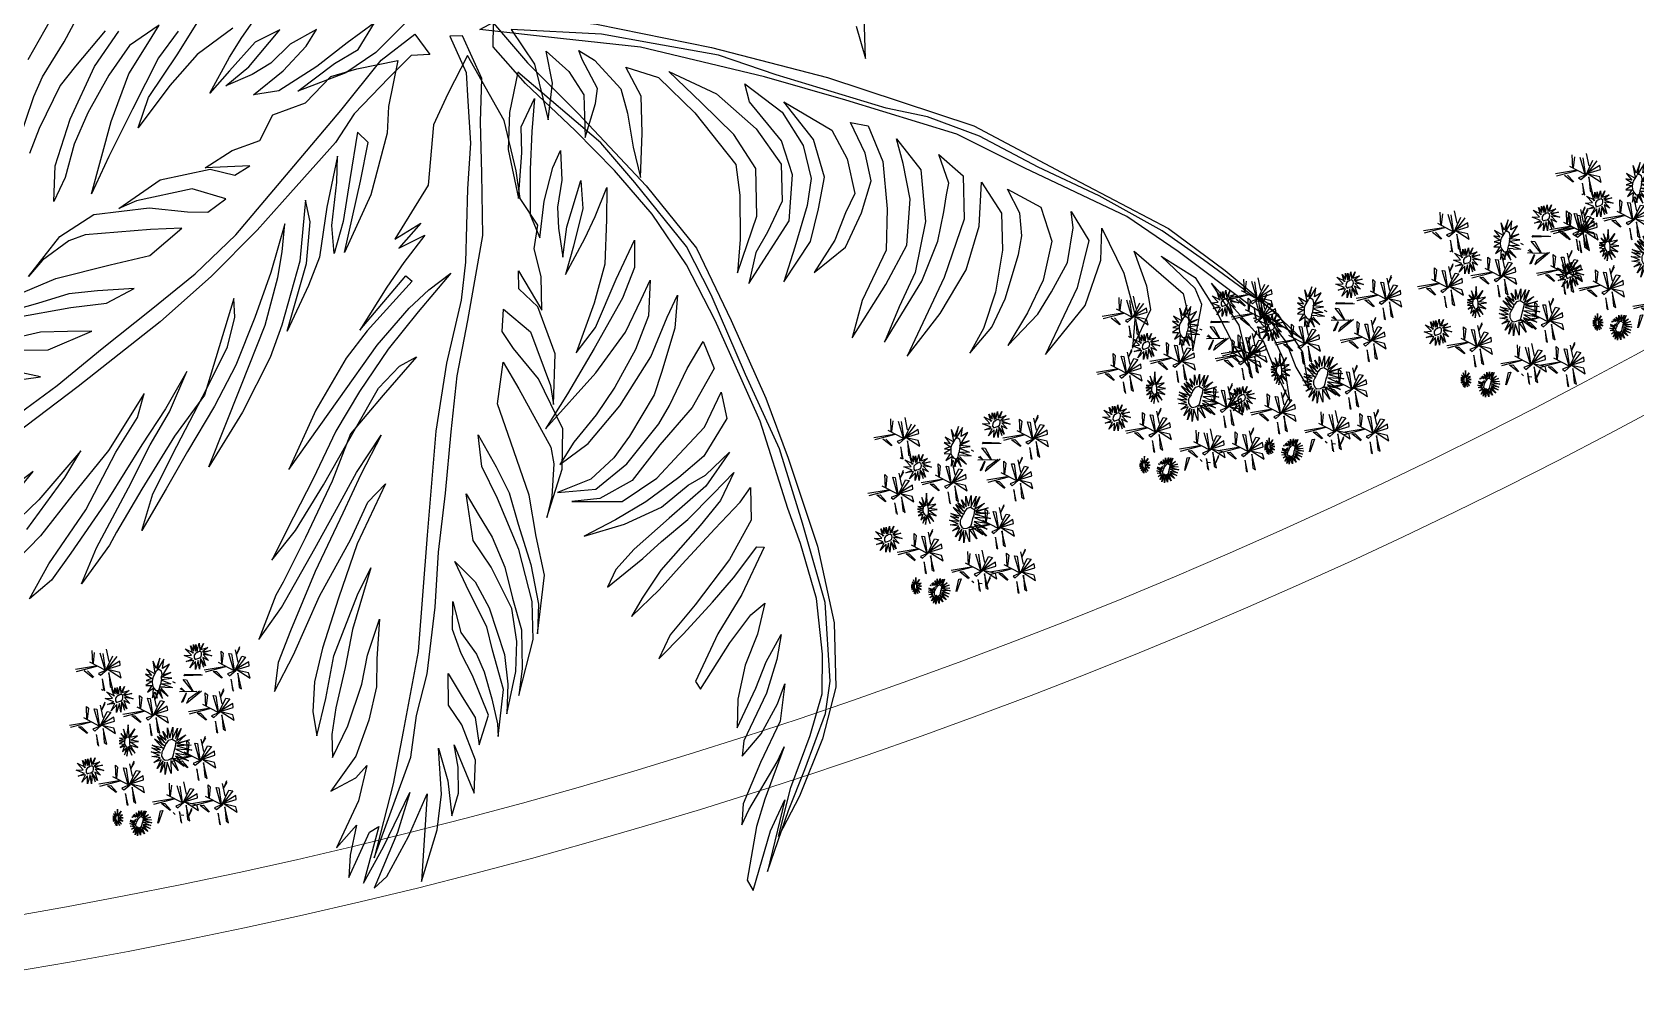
# Model space of a CAD drawing. Header units: millimetres. Extents: x 2508 to 2607, y 837 to 997.
# Drawn here: x 2538.617 to 2541.896, y 839.669 to 841.646 of the extents above; entities that cross this region are included whole.
import ezdxf

# ---------------------------------------------------------------- set-up
doc = ezdxf.new("R2010")
doc.units = ezdxf.units.MM
doc.layers.add('pergolas', color=24, linetype='Continuous')
doc.layers.add('PISO EST', color=250, linetype='Continuous', lineweight=0)

# ---------------------------------------------------------------- blocks, each defined once
blk = doc.blocks.new('A-19')
at = {"color": 8}
for points in [[(-0.3931, -0.0249), (-0.4025, -0.0573), (-0.4011, -0.0147)], [(0.0571, -0.0214), (0.0868, -0.051), (0.1166, -0.0715), (0.1645, -0.0899), (0.128, -0.0622), (0.1044, -0.0481), (0.0881, -0.0216), (0.1152, -0.0415), (0.1457, -0.065), (0.1837, -0.0895), (0.2089, -0.0934), (0.1793, -0.0694), (0.1561, -0.0448), (0.1459, -0.0283), (0.1721, -0.0429), (0.1917, -0.0617), (0.2102, -0.0732), (0.2365, -0.0843), (0.2134, -0.0655), (0.1826, -0.0285), (0.2073, -0.0407), (0.233, -0.0694), (0.2524, -0.0917), (0.2327, -0.0559), (0.2204, -0.036), (0.2024, -0.0105)], [(0.2296, -0.0269), (0.2651, -0.053), (0.2924, -0.0842), (0.3241, -0.1263), (0.3136, -0.0962), (0.2843, -0.0526), (0.2618, -0.0161)], [(0.284, -0.0299), (0.3039, -0.0565), (0.3299, -0.1079), (0.3533, -0.1551), (0.3706, -0.1924), (0.3511, -0.12), (0.3333, -0.0726), (0.3144, -0.042), (0.3031, -0.0238), (0.3329, -0.0443), (0.3535, -0.0739), (0.3743, -0.1113), (0.388, -0.1428), (0.3971, -0.1761), (0.4084, -0.2), (0.407, -0.1643), (0.3919, -0.1176), (0.3676, -0.0652), (0.3434, -0.0298)], [(0.3569, -0.0295), (0.3867, -0.0648), (0.402, -0.084), (0.4229, -0.1271), (0.4325, -0.152)], [(0.4449, -0.1443), (0.4283, -0.0951), (0.4196, -0.0754), (0.3981, -0.0406), (0.3834, -0.0131), (0.4118, -0.0184), (0.4342, -0.0584)], [(-0.0485, -0.028), (-0.072, -0.0627), (-0.0854, -0.1185), (-0.0898, -0.0819), (-0.0834, -0.0499), (-0.1061, -0.0702), (-0.121, -0.0934), (-0.1224, -0.136), (-0.1329, -0.1022), (-0.1347, -0.087), (-0.1193, -0.0582), (-0.116, -0.0491), (-0.1319, -0.0587), (-0.1582, -0.0873), (-0.1649, -0.1119), (-0.1705, -0.1457), (-0.1777, -0.176), (-0.1793, -0.1316), (-0.1784, -0.0947), (-0.163, -0.0659), (-0.1958, -0.076), (-0.2319, -0.1113), (-0.2731, -0.163), (-0.2768, -0.1938), (-0.2774, -0.2381), (-0.2747, -0.2713), (-0.2939, -0.2147), (-0.2928, -0.1669), (-0.2711, -0.133), (-0.2386, -0.1015), (-0.2061, -0.0701), (-0.2536, -0.0925), (-0.2932, -0.1273), (-0.3183, -0.1628), (-0.3192, -0.1998), (-0.3047, -0.2306), (-0.2929, -0.2508), (-0.2858, -0.2819), (-0.3262, -0.2192), (-0.3295, -0.1734), (-0.3187, -0.1393), (-0.2865, -0.1005), (-0.2821, -0.0823), (-0.3193, -0.1106), (-0.3401, -0.144), (-0.3482, -0.1769), (-0.3441, -0.204), (-0.332, -0.2456), (-0.321, -0.2802), (-0.3475, -0.24), (-0.3555, -0.2072), (-0.3617, -0.1757), (-0.3504, -0.1381), (-0.3208, -0.1005), (-0.3689, -0.1286), (-0.3843, -0.1574), (-0.3917, -0.192), (-0.3825, -0.2114), (-0.3719, -0.2386), (-0.3513, -0.2708), (-0.3825, -0.2457), (-0.3986, -0.2114), (-0.4083, -0.1795), (-0.4021, -0.1517), (-0.3874, -0.1212), (-0.4053, -0.1243), (-0.4197, -0.16), (-0.4242, -0.2074), (-0.423, -0.2487), (-0.3993, -0.2989), (-0.3893, -0.3361), (-0.4229, -0.2831), (-0.4438, -0.2435), (-0.4471, -0.1977), (-0.4401, -0.1622), (-0.4335, -0.1375), (-0.4577, -0.1683), (-0.4624, -0.22), (-0.4522, -0.2711), (-0.436, -0.3054), (-0.4216, -0.3406), (-0.4589, -0.2797), (-0.4746, -0.2397), (-0.4808, -0.2104), (-0.4835, -0.1934), (-0.4858, -0.1816), (-0.4756, -0.1531), (-0.5, -0.1743), (-0.501, -0.2178), (-0.481, -0.2761), (-0.4545, -0.3324), (-0.4441, -0.3544), (-0.4771, -0.3119), (-0.5031, -0.2682), (-0.516, -0.2248), (-0.5185, -0.1808), (-0.5383, -0.2117), (-0.5392, -0.2487), (-0.5323, -0.2906), (-0.5205, -0.327), (-0.5067, -0.3517), (-0.5287, -0.3255), (-0.542, -0.2973), (-0.5554, -0.2531), (-0.5588, -0.2343), (-0.5566, -0.2117), (-0.5443, -0.1876), (-0.5778, -0.2056), (-0.5886, -0.2397), (-0.5799, -0.2786), (-0.5645, -0.3112), (-0.5448, -0.3438), (-0.5746, -0.3127), (-0.5884, -0.2902), (-0.6043, -0.2611), (-0.61, -0.2262), (-0.6079, -0.2101), (-0.6255, -0.2389), (-0.614, -0.2861), (-0.6007, -0.3143), (-0.5824, -0.353), (-0.6218, -0.3038), (-0.6377, -0.2586), (-0.6387, -0.2268), (-0.6606, -0.2716), (-0.672, -0.3135), (-0.6693, -0.3466), (-0.6876, -0.3079), (-0.6836, -0.2845), (-0.671, -0.2496), (-0.7198, -0.292), (-0.7266, -0.3209), (-0.7294, -0.3492), (-0.7384, -0.3028), (-0.7319, -0.2869), (-0.6977, -0.2546), (-0.7317, -0.276), (-0.7533, -0.3099), (-0.7711, -0.3452), (-0.7864, -0.3674), (-0.7758, -0.3237), (-0.7483, -0.2817), (-0.7997, -0.3393), (-0.8131, -0.3725), (-0.8267, -0.4004), (-0.8201, -0.3575), (-0.8073, -0.33), (-0.7968, -0.3067), (-0.8228, -0.3405), (-0.8325, -0.3655), (-0.8456, -0.3878), (-0.8395, -0.3506), (-0.8152, -0.3133), (-0.74, -0.2584), (-0.6988, -0.2293), (-0.6358, -0.1942), (-0.5751, -0.1656), (-0.5165, -0.1348), (-0.4643, -0.1155), (-0.4232, -0.1069), (-0.3132, -0.0733), (-0.2558, -0.0537), (-0.1903, -0.0422), (-0.1387, -0.0329), (-0.0485, -0.028)], [(-0.005, -0.0541), (0.0149, -0.0923), (0.0289, -0.1233), (0.0344, -0.1838), (0.0676, -0.2377), (0.0416, -0.2216), (0.0637, -0.2465), (0.0378, -0.2335), (0.0588, -0.2609), (0.0756, -0.2857), (0.1025, -0.3285), (0.0566, -0.2742), (0.0504, -0.2797), (0.0954, -0.3291), (0.1163, -0.3565), (0.1467, -0.4084), (0.1737, -0.4678), (0.1237, -0.3974), (0.0853, -0.3434), (0.0534, -0.3067), (0.0338, -0.2881), (0.0118, -0.2716), (0.0444, -0.3102), (0.0744, -0.3476), (0.103, -0.3897), (0.1267, -0.4296), (0.1492, -0.4772), (0.169, -0.5154), (0.1907, -0.5582), (0.1669, -0.5288), (0.139, -0.4832), (0.1069, -0.4268), (0.0841, -0.3866), (0.0631, -0.3644), (0.0461, -0.3553), (0.0795, -0.3935), (0.112, -0.4321), (0.1302, -0.4793), (0.157, -0.5357), (0.1793, -0.5803), (0.1864, -0.5932), (0.2035, -0.6377), (0.1808, -0.6057), (0.1477, -0.5466), (0.1242, -0.5045), (0.1061, -0.4709), (0.0813, -0.4335), (0.1015, -0.4726), (0.1196, -0.5115), (0.1472, -0.5697), (0.172, -0.6289), (0.1842, -0.6607), (0.1879, -0.6895), (0.1688, -0.6531), (0.143, -0.5942), (0.1118, -0.5374), (0.0945, -0.5003), (0.077, -0.482), (0.1053, -0.542), (0.124, -0.5963), (0.1401, -0.6464), (0.1478, -0.6799), (0.1497, -0.7094), (0.1456, -0.7339), (0.1365, -0.6967), (0.1285, -0.654), (0.1051, -0.5931), (0.0916, -0.566), (0.11, -0.6277), (0.1173, -0.6656), (0.1265, -0.7058), (0.1305, -0.7324), (0.13, -0.7555), (0.1147, -0.7239), (0.1008, -0.6823), (0.0949, -0.6533), (0.0831, -0.6172), (0.0858, -0.6568), (0.0861, -0.6848), (0.0938, -0.7183), (0.1065, -0.7541), (0.1315, -0.7893), (0.1065, -0.7759), (0.0955, -0.7635), (0.1039, -0.7989), (0.126, -0.8456), (0.1059, -0.8231), (0.1122, -0.853), (0.1135, -0.8754), (0.093, -0.8301), (0.0835, -0.8244), (0.0989, -0.881), (0.0789, -0.8449), (0.0527, -0.7904), (0.065, -0.8305), (0.0884, -0.8861), (0.0756, -0.8743), (0.0541, -0.8346), (0.0355, -0.7918), (0.041, -0.8793), (0.0254, -0.8279), (0.0211, -0.7921), (0.0242, -0.7461), (0.0149, -0.7788), (0.0107, -0.8138), (0.0041, -0.7913), (0.0045, -0.7651), (0.0084, -0.7428), (-0.0116, -0.7911), (-0.0128, -0.7582), (0.0007, -0.7228), (0.014, -0.7031), (0.0144, -0.6717), (0.0004, -0.6948), (-0.0126, -0.7154), (-0.0165, -0.743), (-0.0259, -0.7132), (-0.0098, -0.6737), (0.0015, -0.6517), (0.01, -0.6276), (0.0096, -0.5996), (0.0018, -0.6307), (-0.0138, -0.6524), (-0.0217, -0.6699), (-0.0291, -0.6968), (-0.035, -0.722), (-0.0354, -0.7346), (-0.0409, -0.6877), (-0.03, -0.6482), (-0.0243, -0.6251), (-0.0065, -0.5901), (0.0079, -0.5596), (-0.0125, -0.5799), (-0.0264, -0.6061), (-0.0418, -0.6527), (-0.0451, -0.6821), (-0.0441, -0.7119), (-0.0531, -0.6695), (-0.0541, -0.6397), (-0.0492, -0.6065), (-0.0285, -0.5653), (-0.0106, -0.5386), (-0.0035, -0.4921), (-0.0155, -0.5123), (-0.0296, -0.5355), (-0.0421, -0.5653), (-0.0499, -0.5964), (-0.0587, -0.6279), (-0.0594, -0.6667), (-0.0563, -0.6937), (-0.0705, -0.6377), (-0.0695, -0.5997), (-0.0561, -0.5477), (-0.035, -0.4969), (-0.0192, -0.4648), (-0.0157, -0.4332), (-0.0336, -0.4651), (-0.0467, -0.491), (-0.0554, -0.5225), (-0.0681, -0.5627), (-0.0758, -0.6022), (-0.0748, -0.632), (-0.0817, -0.5732), (-0.0736, -0.5347), (-0.0666, -0.4934), (-0.0483, -0.4405), (-0.0349, -0.4021), (-0.0405, -0.3605), (-0.0562, -0.3873), (-0.0881, -0.4454), (-0.091, -0.4622), (-0.089, -0.4947), (-0.084, -0.5157), (-0.0994, -0.4675), (-0.1003, -0.4272), (-0.0758, -0.3771), (-0.051, -0.3468), (-0.0397, -0.3299), (-0.041, -0.3075), (-0.0677, -0.3303), (-0.0878, -0.3838), (-0.0909, -0.4027), (-0.0926, -0.3523), (-0.0753, -0.3051), (-0.0561, -0.2873), (-0.0557, -0.2694), (-0.0792, -0.3086), (-0.0785, -0.275), (-0.0715, -0.2473), (-0.0753, -0.2238), (-0.0574, -0.1971), (-0.0534, -0.1695), (-0.0415, -0.1191), (-0.005, -0.0541), (-0.005, -0.0541)], [(0.0646, -0.059), (0.0741, -0.105), (0.0755, -0.1317), (0.0916, -0.1934), (0.118, -0.2511), (0.1021, -0.1797), (0.0942, -0.1409), (0.1049, -0.1307), (0.1128, -0.1779), (0.1194, -0.22), (0.1283, -0.252), (0.1306, -0.2239), (0.1256, -0.1806), (0.1248, -0.1547), (0.1356, -0.2058), (0.1431, -0.2557), (0.154, -0.2839), (0.1753, -0.3297), (0.156, -0.2619), (0.1521, -0.2203), (0.1569, -0.1987), (0.1627, -0.2595), (0.1805, -0.3236), (0.1921, -0.356), (0.2197, -0.4105), (0.2536, -0.4652), (0.2216, -0.385), (0.1972, -0.3234), (0.1844, -0.2761), (0.1801, -0.2504), (0.1776, -0.2222), (0.1915, -0.271), (0.2074, -0.316), (0.2264, -0.3635), (0.2478, -0.4044), (0.2749, -0.4497), (0.2961, -0.4872), (0.3203, -0.5286), (0.3093, -0.492), (0.2854, -0.4444), (0.2555, -0.3868), (0.2348, -0.3453), (0.2276, -0.3156), (0.2285, -0.297), (0.2432, -0.3452), (0.2579, -0.3935), (0.2877, -0.4343), (0.3204, -0.4875), (0.3457, -0.5305), (0.3528, -0.5434), (0.3808, -0.5819), (0.3656, -0.5461), (0.3339, -0.4861), (0.3121, -0.443), (0.2929, -0.4101), (0.2755, -0.3698), (0.2968, -0.4072), (0.3205, -0.443), (0.3544, -0.4977), (0.3912, -0.5515), (0.4107, -0.5782), (0.4328, -0.597), (0.4132, -0.5619), (0.3764, -0.5081), (0.3464, -0.4505), (0.3247, -0.4158), (0.3181, -0.3918), (0.3537, -0.4489), (0.3892, -0.4927), (0.4218, -0.534), (0.4457, -0.5587)], [(0.4353, -0.5278), (0.3974, -0.4759), (0.3815, -0.449), (0.4232, -0.4981), (0.4511, -0.5247)], [(0.4535, -0.5), (0.429, -0.4697), (0.4614, -0.4943)], [(0.455, -0.3798), (0.4216, -0.3753), (0.4497, -0.3692)], [(0.4466, -0.3486), (0.414, -0.3483), (0.3703, -0.3296), (0.3946, -0.33), (0.4216, -0.3307), (0.4532, -0.3378)], [(0.4469, -0.3159), (0.3914, -0.3058), (0.3558, -0.3016), (0.3282, -0.2869), (0.3648, -0.2891), (0.3935, -0.2922), (0.4247, -0.302), (0.4654, -0.3132)], [(0.4449, -0.2933), (0.4064, -0.2768), (0.3521, -0.2634), (0.3125, -0.2538), (0.2806, -0.2265), (0.3117, -0.2279), (0.377, -0.2332), (0.3935, -0.2393), (0.4197, -0.2587), (0.4338, -0.2749), (0.4025, -0.2351), (0.3683, -0.2131), (0.313, -0.2065), (0.2748, -0.2103), (0.2546, -0.2106), (0.2365, -0.1973), (0.27, -0.1872), (0.3259, -0.1995), (0.3435, -0.2071), (0.3021, -0.1783), (0.2522, -0.1677), (0.2276, -0.1736), (0.2124, -0.1643), (0.2573, -0.1664), (0.2301, -0.149), (0.2024, -0.139), (0.1897, -0.1134), (0.1568, -0.1013), (0.1317, -0.0751), (0.1057, -0.0675), (0.0646, -0.059), (0.0646, -0.059)], [(-0.0552, -0.0709), (-0.047, -0.1112), (-0.0456, -0.1482), (-0.0559, -0.1971), (-0.0592, -0.1513), (-0.0586, -0.1253), (-0.0719, -0.0971), (-0.0692, -0.1302), (-0.0674, -0.1681), (-0.0676, -0.2134), (-0.0772, -0.2362), (-0.0816, -0.1996), (-0.09, -0.1659), (-0.0979, -0.1492), (-0.099, -0.1787), (-0.0948, -0.2058), (-0.0957, -0.2266), (-0.1003, -0.2557), (-0.104, -0.2252), (-0.1181, -0.1791), (-0.1201, -0.2069), (-0.1109, -0.2446), (-0.1029, -0.273), (-0.1221, -0.2369), (-0.1325, -0.2149), (-0.144, -0.1859), (-0.1438, -0.2181), (-0.1422, -0.2626), (-0.1314, -0.3015), (-0.1134, -0.3511), (-0.1328, -0.3259), (-0.1535, -0.2775), (-0.1717, -0.2388), (-0.1719, -0.2658), (-0.1596, -0.2965), (-0.1316, -0.3468), (-0.1048, -0.3922), (-0.0829, -0.4271), (-0.133, -0.3711), (-0.1629, -0.3304), (-0.1783, -0.2978), (-0.1874, -0.2785), (-0.1856, -0.3142), (-0.1729, -0.348), (-0.152, -0.3855), (-0.1335, -0.4133), (-0.1111, -0.4404), (-0.0972, -0.4629), (-0.1255, -0.4418), (-0.1572, -0.4041), (-0.1879, -0.3551), (-0.2044, -0.3155), (-0.2147, -0.2935), (-0.212, -0.3267), (-0.1987, -0.3709), (-0.1914, -0.3933), (-0.1666, -0.4343), (-0.151, -0.456), (-0.128, -0.4774), (-0.0948, -0.4908), (-0.133, -0.4873), (-0.1642, -0.4622), (-0.1959, -0.4223), (-0.2068, -0.4038), (-0.2243, -0.3668), (-0.2402, -0.3399), (-0.2512, -0.3667), (-0.2295, -0.4059), (-0.1969, -0.4432), (-0.1694, -0.4786), (-0.1372, -0.4968), (-0.109, -0.4996), (-0.1594, -0.4997), (-0.1941, -0.4763), (-0.2162, -0.4523), (-0.2417, -0.4256), (-0.2583, -0.3904), (-0.2641, -0.4168), (-0.2411, -0.4543), (-0.2159, -0.4758), (-0.1829, -0.5001), (-0.1529, -0.5181), (-0.1215, -0.5345), (-0.1617, -0.5223), (-0.1987, -0.5053), (-0.2252, -0.4834), (-0.2428, -0.4734), (-0.2666, -0.4503), (-0.243, -0.4843), (-0.2064, -0.5165), (-0.1714, -0.5473), (-0.1532, -0.5677), (-0.1449, -0.5853), (-0.1799, -0.5567), (-0.1986, -0.5397), (-0.2251, -0.5178), (-0.2502, -0.492), (-0.271, -0.4706), (-0.2577, -0.4988), (-0.2374, -0.5236), (-0.198, -0.5685), (-0.1795, -0.5963), (-0.1686, -0.6148), (-0.1963, -0.5881), (-0.2192, -0.5623), (-0.2519, -0.5272), (-0.2774, -0.5005), (-0.2875, -0.4859), (-0.2882, -0.5185), (-0.2665, -0.5577), (-0.2323, -0.6029), (-0.2073, -0.6331), (-0.1961, -0.6568), (-0.2208, -0.6319), (-0.2496, -0.6003), (-0.2708, -0.5759), (-0.294, -0.5449), (-0.3014, -0.5452), (-0.279, -0.5927), (-0.2551, -0.632), (-0.2327, -0.6795), (-0.2377, -0.6872), (-0.2671, -0.6408), (-0.2878, -0.6129), (-0.3019, -0.6013), (-0.2947, -0.6324), (-0.2824, -0.6631), (-0.2749, -0.6972), (-0.2743, -0.7259), (-0.2929, -0.6864), (-0.3032, -0.66), (-0.3182, -0.6327), (-0.314, -0.6576), (-0.3035, -0.6913), (-0.2811, -0.7388), (-0.2793, -0.7541), (-0.2983, -0.7319), (-0.3146, -0.702), (-0.322, -0.6818), (-0.3172, -0.7193), (-0.2977, -0.7606), (-0.2804, -0.8019), (-0.2791, -0.8229), (-0.2861, -0.8079), (-0.3142, -0.7598), (-0.3212, -0.7449), (-0.302, -0.7971), (-0.2935, -0.8243), (-0.2843, -0.878), (-0.2902, -0.8883), (-0.3075, -0.8287), (-0.322, -0.7979), (-0.3045, -0.8693), (-0.3257, -0.8083), (-0.3418, -0.7675), (-0.3627, -0.7117), (-0.3672, -0.6794), (-0.3623, -0.6008), (-0.3396, -0.5213), (-0.3166, -0.447), (-0.2827, -0.3729), (-0.2482, -0.2932), (-0.2236, -0.245), (-0.1721, -0.181), (-0.1382, -0.1413), (-0.0552, -0.0709), (-0.0552, -0.0709)]]:
    blk.add_lwpolyline(points, dxfattribs=at)
at = {"color": 1}
for points in [[(-0.046, -0.0129), (-0.1337, -0.023), (-0.2487, -0.0461), (-0.3646, -0.076), (-0.5106, -0.1245), (-0.6036, -0.1737), (-0.7053, -0.227), (-0.7619, -0.2688), (-0.7997, -0.3006), (-0.8383, -0.3371), (-0.7871, -0.3043), (-0.715, -0.2499), (-0.6637, -0.2149), (-0.5616, -0.1668), (-0.4939, -0.1327), (-0.383, -0.0987), (-0.3015, -0.0753), (-0.1777, -0.0459), (-0.0979, -0.0373), (-0.0172, -0.0283), (-0.046, -0.0129), (-0.046, -0.0129)], [(-0.0307, -0.0454), (-0.031, -0.0219), (-0.065, -0.0616), (-0.1153, -0.1122), (-0.1835, -0.1842), (-0.2337, -0.2465), (-0.2684, -0.3188), (-0.3028, -0.3964), (-0.3251, -0.4563), (-0.3545, -0.5444), (-0.3711, -0.621), (-0.373, -0.6854), (-0.3594, -0.737), (-0.3367, -0.7941), (-0.3155, -0.8346), (-0.3278, -0.7856), (-0.3471, -0.7334), (-0.3592, -0.6918), (-0.3596, -0.6522), (-0.3535, -0.5966), (-0.3375, -0.5418), (-0.3249, -0.5068), (-0.2973, -0.4196), (-0.278, -0.3761), (-0.2523, -0.3188), (-0.2236, -0.2633), (-0.1894, -0.2128), (-0.1519, -0.1692), (-0.1126, -0.1292), (-0.0628, -0.0821), (-0.0307, -0.0454), (-0.0307, -0.0454)], [(-0.0028, -0.2605), (0.0014, -0.2985), (0.0162, -0.3616), (0.0266, -0.4295), (0.0353, -0.5335), (0.0445, -0.6497), (0.0595, -0.7294), (0.0693, -0.7819), (0.0883, -0.8559), (0.0517, -0.7553), (0.0462, -0.7137), (0.0354, -0.672), (0.0274, -0.6052), (0.0241, -0.5503), (0.0171, -0.4915), (0.0113, -0.4302), (0.0054, -0.3741), (-0.0054, -0.3189), (-0.0203, -0.2339), (-0.0191, -0.172), (-0.018, -0.1205), (-0.0191, -0.0772), (0, -0.0344), (0.0126, -0.0348), (-0.0036, -0.0712), (-0.0051, -0.0999), (-0.0079, -0.1416), (-0.0049, -0.1874), (-0.0028, -0.2605), (-0.0028, -0.2605)], [(0.1719, -0.1914), (0.2051, -0.2286), (0.2508, -0.2747), (0.3021, -0.3203), (0.3839, -0.3847), (0.4779, -0.4558)], [(0.4492, -0.4165), (0.4049, -0.3838), (0.3599, -0.3468), (0.311, -0.3078), (0.2671, -0.2724), (0.2266, -0.2333), (0.1215, -0.109), (0.0813, -0.0588), (0.0478, -0.0327), (0.0328, -0.0533), (0.0514, -0.0541), (0.0737, -0.0764), (0.1084, -0.1125), (0.1269, -0.1411), (0.1719, -0.1914), (0.1719, -0.1914)]]:
    blk.add_lwpolyline(points, dxfattribs=at)
blk = doc.blocks.new('mh')
at = {"color": 86, "linetype": 'Continuous'}
for p, q in [((998.5181, 665.3863), (998.5072, 665.3446)), ((998.5074, 665.3476), (998.5142, 665.3886)), ((998.4038, 665.3744), (998.3929, 665.3326)), ((998.3932, 665.3356), (998.3999, 665.3766)), ((998.4026, 665.3518), (998.416, 665.3392)), ((998.4168, 665.3406), (998.403, 665.3584)), ((998.502, 665.3531), (998.4754, 665.3542)), ((998.4754, 665.3542), (998.4794, 665.3499)), ((998.4794, 665.3499), (998.5017, 665.3524)), ((998.4984, 665.36), (998.5156, 665.3271)), ((998.5172, 665.3704), (998.5169, 665.3638)), ((998.5169, 665.3638), (998.5302, 665.3512)), ((998.531, 665.3526), (998.5172, 665.3704)), ((998.3877, 665.3411), (998.3611, 665.3422)), ((998.3651, 665.3379), (998.3874, 665.3404)), ((998.4008, 665.316), (998.3664, 665.3261)), ((998.367, 665.3207), (998.3997, 665.3159)), ((998.3842, 665.348), (998.4014, 665.3151)), ((998.4001, 665.3105), (998.4079, 665.3292)), ((998.4115, 665.3249), (998.4008, 665.3125)), ((998.4079, 665.3292), (998.4115, 665.3249)), ((998.4429, 665.3166), (998.4188, 665.3214)), ((998.4199, 665.3215), (998.4407, 665.3192)), ((998.4404, 665.3229), (998.4426, 665.3204)), ((998.4407, 665.3192), (998.4429, 665.3166)), ((998.4671, 665.3166), (998.4815, 665.3224)), ((998.4828, 665.3226), (998.4696, 665.3156)), ((998.4727, 665.3256), (998.4979, 665.3202)), ((998.5151, 665.328), (998.4807, 665.3381)), ((998.4807, 665.3381), (998.4813, 665.3327)), ((998.4813, 665.3327), (998.514, 665.3279)), ((998.5158, 665.3261), (998.486, 665.3119)), ((998.4875, 665.3041), (998.5137, 665.324)), ((998.4972, 665.2978), (998.5127, 665.3235)), ((998.5137, 665.324), (998.5054, 665.2969)), ((998.5127, 665.3235), (998.5311, 665.2948)), ((998.5144, 665.3225), (998.5221, 665.3412)), ((998.5202, 665.298), (998.5144, 665.3225)), ((998.5258, 665.3369), (998.5151, 665.3245)), ((998.5205, 665.3201), (998.549, 665.3176)), ((998.5526, 665.3126), (998.5209, 665.3201)), ((998.5221, 665.3412), (998.5258, 665.3369)), ((998.5571, 665.3286), (998.5331, 665.3334)), ((998.5341, 665.3335), (998.5549, 665.3311)), ((998.549, 665.3176), (998.5526, 665.3126)), ((998.6385, 665.3267), (998.6276, 665.285)), ((998.6278, 665.288), (998.6346, 665.3289)), ((998.3584, 665.3136), (998.3836, 665.3082)), ((998.4016, 665.3141), (998.3718, 665.2999)), ((998.3733, 665.2921), (998.3994, 665.312)), ((998.383, 665.2858), (998.3985, 665.3115)), ((998.3912, 665.2849), (998.383, 665.2858)), ((998.3994, 665.312), (998.3912, 665.2849)), ((998.3985, 665.3115), (998.4169, 665.2829)), ((998.4059, 665.286), (998.4001, 665.3105)), ((998.4169, 665.2829), (998.4059, 665.286)), ((998.4062, 665.3081), (998.4347, 665.3056)), ((998.4383, 665.3007), (998.4066, 665.3081)), ((998.4347, 665.3056), (998.4383, 665.3007)), ((998.486, 665.3119), (998.4875, 665.3041)), ((998.5054, 665.2969), (998.4972, 665.2978)), ((998.5311, 665.2948), (998.5202, 665.298)), ((998.6224, 665.2934), (998.5958, 665.2945)), ((998.5958, 665.2945), (998.5998, 665.2903)), ((998.5998, 665.2903), (998.6221, 665.2928)), ((998.6188, 665.3004), (998.636, 665.2674)), ((998.6376, 665.3108), (998.6373, 665.3042)), ((998.6373, 665.3042), (998.6506, 665.2916)), ((998.6514, 665.293), (998.6376, 665.3108)), ((998.4958, 665.2774), (998.4849, 665.2357)), ((998.4851, 665.2386), (998.4919, 665.2796)), ((998.4949, 665.2615), (998.4946, 665.2549)), ((998.4946, 665.2549), (998.5079, 665.2422)), ((998.5087, 665.2437), (998.4949, 665.2615)), ((998.5875, 665.257), (998.6019, 665.2628)), ((998.6032, 665.2629), (998.59, 665.256)), ((998.5931, 665.2659), (998.6183, 665.2605)), ((998.6355, 665.2684), (998.6011, 665.2785)), ((998.6011, 665.2785), (998.6017, 665.273)), ((998.6017, 665.273), (998.6344, 665.2682)), ((998.6363, 665.2665), (998.6064, 665.2523)), ((998.6064, 665.2523), (998.6079, 665.2444)), ((998.6079, 665.2444), (998.6341, 665.2644)), ((998.6176, 665.2381), (998.6331, 665.2639)), ((998.6341, 665.2644), (998.6258, 665.2372)), ((998.6331, 665.2639), (998.6515, 665.2352)), ((998.6348, 665.2629), (998.6425, 665.2815)), ((998.6406, 665.2383), (998.6348, 665.2629)), ((998.6462, 665.2773), (998.6355, 665.2648)), ((998.6409, 665.2604), (998.6694, 665.2579)), ((998.673, 665.253), (998.6413, 665.2605)), ((998.6425, 665.2815), (998.6462, 665.2773)), ((998.6775, 665.269), (998.6535, 665.2738)), ((998.6545, 665.2738), (998.6753, 665.2715)), ((998.6694, 665.2579), (998.673, 665.253)), ((998.6753, 665.2715), (998.6775, 665.269)), ((998.4797, 665.2441), (998.4531, 665.2452)), ((998.4531, 665.2452), (998.4571, 665.241)), ((998.4571, 665.241), (998.4794, 665.2434)), ((998.4928, 665.219), (998.4584, 665.2291)), ((998.4584, 665.2291), (998.459, 665.2237)), ((998.459, 665.2237), (998.4917, 665.2189)), ((998.4761, 665.2511), (998.4933, 665.2181)), ((998.4921, 665.2136), (998.4998, 665.2322)), ((998.5035, 665.2279), (998.4928, 665.2155)), ((998.4998, 665.2322), (998.5035, 665.2279)), ((998.5348, 665.2197), (998.5108, 665.2244)), ((998.5118, 665.2245), (998.5326, 665.2222)), ((998.5326, 665.2222), (998.5348, 665.2197)), ((998.6258, 665.2372), (998.6176, 665.2381)), ((998.6515, 665.2352), (998.6406, 665.2383)), ((998.4448, 665.2077), (998.4592, 665.2134)), ((998.4605, 665.2136), (998.4473, 665.2066)), ((998.4504, 665.2166), (998.4756, 665.2112)), ((998.4936, 665.2171), (998.4637, 665.2029)), ((998.4637, 665.2029), (998.4652, 665.1951)), ((998.4652, 665.1951), (998.4914, 665.2151)), ((998.4749, 665.1888), (998.4904, 665.2145)), ((998.4831, 665.1879), (998.4749, 665.1888)), ((998.4914, 665.2151), (998.4831, 665.1879)), ((998.4904, 665.2145), (998.5088, 665.1859)), ((998.4979, 665.189), (998.4921, 665.2136)), ((998.5088, 665.1859), (998.4979, 665.189)), ((998.4982, 665.2111), (998.5267, 665.2086)), ((998.5303, 665.2037), (998.4986, 665.2112)), ((998.5267, 665.2086), (998.5303, 665.2037)), ((998.6555, 665.1902), (998.6727, 665.1572)), ((998.6751, 665.2165), (998.6642, 665.1748)), ((998.6645, 665.1777), (998.6712, 665.2187)), ((998.6742, 665.2006), (998.6739, 665.194)), ((998.6739, 665.194), (998.6873, 665.1813)), ((998.6881, 665.1828), (998.6742, 665.2006)), ((998.6883, 665.198), (998.7149, 665.2075)), ((998.689, 665.2028), (998.6883, 665.198)), ((998.7145, 665.208), (998.689, 665.2028)), ((998.4127, 665.1544), (998.4093, 665.1525)), ((998.4115, 665.1164), (998.4127, 665.1544)), ((998.4438, 665.1374), (998.4206, 665.1561)), ((998.4206, 665.1561), (998.4212, 665.1492)), ((998.4248, 665.178), (998.4273, 665.1729)), ((998.4373, 665.1601), (998.4442, 665.1535)), ((998.4439, 665.1544), (998.4398, 665.1624)), ((998.445, 665.1537), (998.4443, 665.128)), ((998.4449, 665.1543), (998.4455, 665.1637)), ((998.4477, 665.1501), (998.4671, 665.1594)), ((998.4656, 665.156), (998.4485, 665.1492)), ((998.4671, 665.1594), (998.4656, 665.156)), ((998.5684, 665.1546), (998.5856, 665.1216)), ((998.588, 665.1809), (998.5771, 665.1392)), ((998.5774, 665.1421), (998.5842, 665.1831)), ((998.5872, 665.165), (998.5868, 665.1584)), ((998.5868, 665.1584), (998.6002, 665.1457)), ((998.601, 665.1472), (998.5872, 665.165)), ((998.6297, 665.1557), (998.6549, 665.1503)), ((998.659, 665.1832), (998.6324, 665.1843)), ((998.6364, 665.1801), (998.6587, 665.1825)), ((998.6721, 665.1581), (998.6377, 665.1682)), ((998.6383, 665.1628), (998.671, 665.158)), ((998.6729, 665.1562), (998.643, 665.142)), ((998.6446, 665.1342), (998.6707, 665.1542)), ((998.6543, 665.1279), (998.6697, 665.1536)), ((998.6707, 665.1542), (998.6624, 665.127)), ((998.6697, 665.1536), (998.6881, 665.125)), ((998.6714, 665.1527), (998.6792, 665.1713)), ((998.6828, 665.167), (998.6721, 665.1546)), ((998.6792, 665.1713), (998.6828, 665.167)), ((998.7141, 665.1588), (998.6901, 665.1635)), ((998.6912, 665.1636), (998.712, 665.1613)), ((998.6923, 665.1765), (998.6962, 665.1723)), ((998.6975, 665.1604), (998.6981, 665.155)), ((998.4093, 665.1525), (998.4103, 665.1194)), ((998.4212, 665.1492), (998.4449, 665.1359)), ((998.4686, 665.1491), (998.4434, 665.1186)), ((998.4445, 665.123), (998.4606, 665.1452)), ((998.4606, 665.1452), (998.4686, 665.1491)), ((998.4905, 665.1432), (998.4796, 665.1015)), ((998.4798, 665.1045), (998.4866, 665.1454)), ((998.4896, 665.1273), (998.4893, 665.1207)), ((998.4893, 665.1207), (998.5026, 665.1081)), ((998.5034, 665.1095), (998.4896, 665.1273)), ((998.5719, 665.1476), (998.5454, 665.1487)), ((998.5454, 665.1487), (998.5493, 665.1445)), ((998.5493, 665.1445), (998.5717, 665.1469)), ((998.585, 665.1226), (998.5506, 665.1326)), ((998.5506, 665.1326), (998.5512, 665.1272)), ((998.5512, 665.1272), (998.5839, 665.1224)), ((998.5858, 665.1207), (998.556, 665.1064)), ((998.5843, 665.1171), (998.5921, 665.1357)), ((998.5958, 665.1314), (998.5851, 665.119)), ((998.5921, 665.1357), (998.5958, 665.1314)), ((998.6271, 665.1232), (998.603, 665.128)), ((998.6041, 665.128), (998.6249, 665.1257)), ((998.6249, 665.1257), (998.6271, 665.1232)), ((998.643, 665.142), (998.6446, 665.1342)), ((998.6624, 665.127), (998.6543, 665.1279)), ((998.6786, 665.1373), (998.6677, 665.0956)), ((998.668, 665.0986), (998.6748, 665.1395)), ((998.6772, 665.1281), (998.6714, 665.1527)), ((998.6881, 665.125), (998.6772, 665.1281)), ((998.6778, 665.1214), (998.6774, 665.1148)), ((998.6775, 665.1502), (998.706, 665.1477)), ((998.6916, 665.1036), (998.6778, 665.1214)), ((998.7096, 665.1428), (998.6779, 665.1503)), ((998.684, 665.139), (998.6984, 665.1447)), ((998.6997, 665.1449), (998.6864, 665.1379)), ((998.706, 665.1477), (998.7096, 665.1428)), ((998.405, 665.1108), (998.3941, 665.0691)), ((998.3943, 665.0721), (998.4011, 665.113)), ((998.4041, 665.0949), (998.4038, 665.0883)), ((998.4038, 665.0883), (998.4171, 665.0757)), ((998.418, 665.0771), (998.4041, 665.0949)), ((998.4744, 665.11), (998.4478, 665.1111)), ((998.4478, 665.1111), (998.4518, 665.1068)), ((998.4518, 665.1068), (998.4741, 665.1093)), ((998.4875, 665.0849), (998.4531, 665.095)), ((998.4531, 665.095), (998.4536, 665.0896)), ((998.4536, 665.0896), (998.4864, 665.0848)), ((998.4708, 665.1169), (998.488, 665.0839)), ((998.4868, 665.0794), (998.4945, 665.0981)), ((998.4982, 665.0938), (998.4875, 665.0813)), ((998.4945, 665.0981), (998.4982, 665.0938)), ((998.5295, 665.0855), (998.5055, 665.0903)), ((998.5065, 665.0903), (998.5273, 665.088)), ((998.5273, 665.088), (998.5295, 665.0855)), ((998.5371, 665.1112), (998.5515, 665.1169)), ((998.5528, 665.1171), (998.5395, 665.1101)), ((998.5427, 665.1201), (998.5678, 665.1147)), ((998.556, 665.1064), (998.5575, 665.0986)), ((998.5575, 665.0986), (998.5837, 665.1186)), ((998.5672, 665.0923), (998.5827, 665.118)), ((998.5754, 665.0914), (998.5672, 665.0923)), ((998.5837, 665.1186), (998.5754, 665.0914)), ((998.5827, 665.118), (998.6011, 665.0894)), ((998.5901, 665.0925), (998.5843, 665.1171)), ((998.6011, 665.0894), (998.5901, 665.0925)), ((998.5905, 665.1146), (998.6189, 665.1121)), ((998.6226, 665.1072), (998.5908, 665.1147)), ((998.6189, 665.1121), (998.6226, 665.1072)), ((998.6625, 665.104), (998.636, 665.1051)), ((998.636, 665.1051), (998.6399, 665.1009)), ((998.6399, 665.1009), (998.6623, 665.1034)), ((998.6756, 665.079), (998.6412, 665.0891)), ((998.6412, 665.0891), (998.6418, 665.0836)), ((998.659, 665.111), (998.6762, 665.078)), ((998.6749, 665.0735), (998.6827, 665.0921)), ((998.6864, 665.0879), (998.6757, 665.0754)), ((998.6774, 665.1148), (998.6908, 665.1022)), ((998.6827, 665.0921), (998.6864, 665.0879)), ((998.3889, 665.0775), (998.3623, 665.0786)), ((998.3623, 665.0786), (998.3663, 665.0744)), ((998.3663, 665.0744), (998.3886, 665.0769)), ((998.402, 665.0525), (998.3676, 665.0626)), ((998.3676, 665.0626), (998.3682, 665.0571)), ((998.3682, 665.0571), (998.4009, 665.0523)), ((998.3853, 665.0845), (998.4025, 665.0515)), ((998.4013, 665.047), (998.409, 665.0656)), ((998.4127, 665.0614), (998.402, 665.0489)), ((998.409, 665.0656), (998.4127, 665.0614)), ((998.444, 665.0531), (998.42, 665.0579)), ((998.4211, 665.0579), (998.4419, 665.0556)), ((998.4395, 665.0735), (998.4539, 665.0793)), ((998.4419, 665.0556), (998.444, 665.0531)), ((998.4552, 665.0795), (998.442, 665.0725)), ((998.4451, 665.0825), (998.4703, 665.0771)), ((998.4882, 665.083), (998.4584, 665.0688)), ((998.4584, 665.0688), (998.4599, 665.061)), ((998.4599, 665.061), (998.4861, 665.0809)), ((998.4696, 665.0547), (998.4851, 665.0804)), ((998.4861, 665.0809), (998.4778, 665.0538)), ((998.4851, 665.0804), (998.5035, 665.0517)), ((998.4926, 665.0549), (998.4868, 665.0794)), ((998.4929, 665.077), (998.5214, 665.0745)), ((998.525, 665.0695), (998.4933, 665.077)), ((998.5214, 665.0745), (998.525, 665.0695)), ((998.6277, 665.0676), (998.6421, 665.0734)), ((998.6434, 665.0735), (998.6301, 665.0665)), ((998.6333, 665.0765), (998.6585, 665.0711)), ((998.6418, 665.0836), (998.6745, 665.0788)), ((998.6764, 665.0771), (998.6466, 665.0629)), ((998.6466, 665.0629), (998.6481, 665.055)), ((998.6481, 665.055), (998.6743, 665.075)), ((998.6578, 665.0487), (998.6733, 665.0745)), ((998.6743, 665.075), (998.666, 665.0478)), ((998.6733, 665.0745), (998.6917, 665.0458)), ((998.6807, 665.0489), (998.6749, 665.0735)), ((998.6811, 665.071), (998.7095, 665.0685)), ((998.7132, 665.0636), (998.6814, 665.0711)), ((998.7177, 665.0796), (998.6936, 665.0844)), ((998.6947, 665.0844), (998.7155, 665.0821)), ((998.7095, 665.0685), (998.7132, 665.0636)), ((998.7155, 665.0821), (998.7177, 665.0796)), ((998.354, 665.0411), (998.3684, 665.0469)), ((998.3697, 665.047), (998.3565, 665.0401)), ((998.3596, 665.05), (998.3848, 665.0446)), ((998.4028, 665.0506), (998.3729, 665.0364)), ((998.3729, 665.0364), (998.3745, 665.0285)), ((998.3745, 665.0285), (998.4006, 665.0485)), ((998.3842, 665.0222), (998.3996, 665.048)), ((998.4006, 665.0485), (998.3923, 665.0213)), ((998.3996, 665.048), (998.418, 665.0193)), ((998.4071, 665.0224), (998.4013, 665.047)), ((998.418, 665.0193), (998.4071, 665.0224)), ((998.4074, 665.0445), (998.4359, 665.042)), ((998.4395, 665.0371), (998.4078, 665.0446)), ((998.4359, 665.042), (998.4395, 665.0371)), ((998.4778, 665.0538), (998.4696, 665.0547)), ((998.5035, 665.0517), (998.4926, 665.0549)), ((998.666, 665.0478), (998.6578, 665.0487)), ((998.6917, 665.0458), (998.6807, 665.0489)), ((998.3923, 665.0213), (998.3842, 665.0222))]:
    blk.add_line(p, q, dxfattribs=at)
at = {"color": 50, "linetype": 'Continuous'}
for p, q in [((998.583, 665.3511), (998.5966, 665.3483)), ((998.5966, 665.351), (998.583, 665.3511)), ((998.5835, 665.3559), (998.5966, 665.351)), ((998.5964, 665.3553), (998.5835, 665.3559)), ((998.5859, 665.3623), (998.5964, 665.3553)), ((998.6017, 665.3574), (998.5859, 665.3623)), ((998.5917, 665.3731), (998.5998, 665.3562)), ((998.605, 665.3604), (998.5917, 665.3731)), ((998.6058, 665.3753), (998.605, 665.3604)), ((998.6127, 665.3579), (998.6058, 665.3753)), ((998.618, 665.3709), (998.6127, 665.3579)), ((998.6156, 665.3556), (998.618, 665.3709)), ((998.6305, 665.3634), (998.6156, 665.3556)), ((998.6156, 665.3464), (998.6339, 665.3521)), ((998.6177, 665.3517), (998.6305, 665.3634)), ((998.6339, 665.3521), (998.6177, 665.3517)), ((998.5966, 665.3483), (998.5805, 665.3447)), ((998.5805, 665.3447), (998.5944, 665.3433)), ((998.5944, 665.3433), (998.5808, 665.3359)), ((998.5808, 665.3359), (998.5935, 665.3407)), ((998.5935, 665.3407), (998.5889, 665.3268)), ((998.5889, 665.3268), (998.5979, 665.3379)), ((998.5979, 665.3379), (998.5953, 665.3212)), ((998.5953, 665.3212), (998.5998, 665.3365)), ((998.5998, 665.3365), (998.6062, 665.3186)), ((998.6037, 665.3363), (998.616, 665.3251)), ((998.6062, 665.3186), (998.6037, 665.3363)), ((998.6096, 665.3371), (998.627, 665.3312)), ((998.616, 665.3251), (998.6096, 665.3371)), ((998.6119, 665.342), (998.6336, 665.3438)), ((998.627, 665.3312), (998.6119, 665.342)), ((998.6336, 665.3438), (998.6156, 665.3464)), ((998.6301, 665.3353), (998.6165, 665.3399)), ((998.4503, 665.2885), (998.4342, 665.2848)), ((998.4342, 665.2848), (998.4481, 665.2834)), ((998.4367, 665.2912), (998.4503, 665.2885)), ((998.4503, 665.2911), (998.4367, 665.2912)), ((998.4372, 665.296), (998.4503, 665.2911)), ((998.4501, 665.2954), (998.4372, 665.296)), ((998.4396, 665.3024), (998.4501, 665.2954)), ((998.4554, 665.2975), (998.4396, 665.3024)), ((998.4454, 665.3132), (998.4536, 665.2963)), ((998.4587, 665.3006), (998.4454, 665.3132)), ((998.4595, 665.3155), (998.4587, 665.3006)), ((998.4664, 665.298), (998.4595, 665.3155)), ((998.4717, 665.311), (998.4664, 665.298)), ((998.4693, 665.2957), (998.4717, 665.311)), ((998.4843, 665.3036), (998.4693, 665.2957)), ((998.4693, 665.2865), (998.4876, 665.2922)), ((998.4874, 665.2839), (998.4693, 665.2865)), ((998.4715, 665.2918), (998.4843, 665.3036)), ((998.4876, 665.2922), (998.4715, 665.2918)), ((998.5407, 665.2865), (998.5447, 665.277)), ((998.5409, 665.2764), (998.5407, 665.2865)), ((998.5447, 665.277), (998.5459, 665.2872)), ((998.5459, 665.2872), (998.5473, 665.2767)), ((998.5473, 665.2767), (998.5513, 665.2869)), ((998.5513, 665.2869), (998.5524, 665.2763)), ((998.5524, 665.2763), (998.5597, 665.2853)), ((998.5597, 665.2853), (998.556, 665.2764)), ((998.6854, 665.2905), (998.6988, 665.292)), ((998.698, 665.2894), (998.6854, 665.2905)), ((998.6995, 665.2899), (998.6899, 665.283)), ((998.6899, 665.283), (998.6991, 665.2886)), ((998.6902, 665.2956), (998.6992, 665.2937)), ((998.6988, 665.292), (998.6902, 665.2956)), ((998.695, 665.2985), (998.7003, 665.2945)), ((998.6992, 665.2937), (998.695, 665.2985)), ((998.6974, 665.2802), (998.6995, 665.2899)), ((998.7023, 665.2875), (998.6974, 665.2802)), ((998.7007, 665.2887), (998.6985, 665.2892)), ((998.6987, 665.2896), (998.6988, 665.2908)), ((998.6991, 665.289), (998.6987, 665.2896)), ((998.6988, 665.2908), (998.6992, 665.2919)), ((998.6992, 665.2919), (998.7006, 665.2936)), ((998.7002, 665.2999), (998.7023, 665.2948)), ((998.7003, 665.2945), (998.7002, 665.2999)), ((998.7006, 665.2936), (998.7013, 665.294)), ((998.7035, 665.2884), (998.7007, 665.2887)), ((998.7013, 665.294), (998.704, 665.2944)), ((998.7023, 665.2948), (998.703, 665.3003)), ((998.7036, 665.2789), (998.7023, 665.2875)), ((998.703, 665.3003), (998.7037, 665.2947)), ((998.7059, 665.2884), (998.7035, 665.2884)), ((998.7046, 665.2878), (998.7036, 665.2789)), ((998.7037, 665.2947), (998.7059, 665.3001)), ((998.704, 665.2944), (998.7065, 665.2942)), ((998.7102, 665.2797), (998.7046, 665.2878)), ((998.7059, 665.3001), (998.7064, 665.2944)), ((998.7084, 665.2883), (998.7059, 665.2884)), ((998.7064, 665.2944), (998.7104, 665.2993)), ((998.7065, 665.2942), (998.7094, 665.2924)), ((998.7076, 665.2881), (998.7102, 665.2797)), ((998.7164, 665.2826), (998.7076, 665.2881)), ((998.7104, 665.2993), (998.7084, 665.2945)), ((998.7084, 665.2945), (998.7151, 665.2967)), ((998.7098, 665.2892), (998.7084, 665.2883)), ((998.7093, 665.2898), (998.7164, 665.2826)), ((998.7187, 665.2865), (998.7093, 665.2898)), ((998.7094, 665.2924), (998.7106, 665.2907)), ((998.7106, 665.2907), (998.7098, 665.2892)), ((998.7151, 665.2967), (998.711, 665.2927)), ((998.711, 665.2927), (998.7183, 665.2945)), ((998.7199, 665.2917), (998.711, 665.2899)), ((998.711, 665.2899), (998.7187, 665.2865)), ((998.7183, 665.2945), (998.7118, 665.2909)), ((998.7118, 665.2909), (998.7199, 665.2917)), ((998.4481, 665.2834), (998.4345, 665.276)), ((998.4345, 665.276), (998.4472, 665.2808)), ((998.4472, 665.2808), (998.4427, 665.2669)), ((998.4427, 665.2669), (998.4516, 665.278)), ((998.4516, 665.278), (998.449, 665.2613)), ((998.449, 665.2613), (998.4535, 665.2767)), ((998.4535, 665.2767), (998.4599, 665.2587)), ((998.4574, 665.2764), (998.4697, 665.2652)), ((998.4599, 665.2587), (998.4574, 665.2764)), ((998.4634, 665.2772), (998.4807, 665.2713)), ((998.4697, 665.2652), (998.4634, 665.2772)), ((998.4656, 665.2821), (998.4874, 665.2839)), ((998.4807, 665.2713), (998.4656, 665.2821)), ((998.4838, 665.2754), (998.4703, 665.28)), ((998.5133, 665.2689), (998.5381, 665.2718)), ((998.5366, 665.2668), (998.5133, 665.2689)), ((998.5395, 665.2679), (998.5216, 665.255)), ((998.5216, 665.255), (998.5387, 665.2654)), ((998.5221, 665.2784), (998.5388, 665.2748)), ((998.5381, 665.2718), (998.5221, 665.2784)), ((998.531, 665.2838), (998.5409, 665.2764)), ((998.5388, 665.2748), (998.531, 665.2838)), ((998.5355, 665.2498), (998.5395, 665.2679)), ((998.5446, 665.2634), (998.5355, 665.2498)), ((998.5416, 665.2656), (998.5375, 665.2665)), ((998.538, 665.2672), (998.5381, 665.2695)), ((998.5386, 665.2662), (998.538, 665.2672)), ((998.5381, 665.2695), (998.5389, 665.2716)), ((998.5389, 665.2716), (998.5415, 665.2748)), ((998.5415, 665.2748), (998.5428, 665.2755)), ((998.5468, 665.265), (998.5416, 665.2656)), ((998.5428, 665.2755), (998.5478, 665.2762)), ((998.547, 665.2474), (998.5446, 665.2634)), ((998.5513, 665.265), (998.5468, 665.265)), ((998.5489, 665.264), (998.547, 665.2474)), ((998.5478, 665.2762), (998.5525, 665.2759)), ((998.5593, 665.2489), (998.5489, 665.264)), ((998.556, 665.2649), (998.5513, 665.265)), ((998.5525, 665.2759), (998.5578, 665.2725)), ((998.5545, 665.2646), (998.5593, 665.2489)), ((998.571, 665.2542), (998.5545, 665.2646)), ((998.556, 665.2764), (998.5685, 665.2805)), ((998.5587, 665.2665), (998.556, 665.2649)), ((998.5576, 665.2677), (998.571, 665.2542)), ((998.5752, 665.2615), (998.5576, 665.2677)), ((998.5578, 665.2725), (998.5601, 665.2694)), ((998.5601, 665.2694), (998.5587, 665.2665)), ((998.5685, 665.2805), (998.5608, 665.2731)), ((998.5608, 665.2731), (998.5744, 665.2765)), ((998.5774, 665.2712), (998.5609, 665.2679)), ((998.5609, 665.2679), (998.5752, 665.2615)), ((998.5744, 665.2765), (998.5624, 665.2697)), ((998.5624, 665.2697), (998.5774, 665.2712)), ((998.6928, 665.2522), (998.7004, 665.2468)), ((998.7021, 665.2486), (998.6928, 665.2522)), ((998.7019, 665.2521), (998.6958, 665.2561)), ((998.6958, 665.2561), (998.7021, 665.2486)), ((998.7019, 665.2536), (998.6979, 665.2582)), ((998.7021, 665.2556), (998.6979, 665.2582)), ((998.7027, 665.2589), (998.7011, 665.2613)), ((998.7028, 665.2598), (998.7011, 665.2613)), ((998.706, 665.2531), (998.7075, 665.2521)), ((998.7063, 665.2538), (998.7075, 665.2521)), ((998.7071, 665.2559), (998.7108, 665.2525)), ((998.7078, 665.2639), (998.7104, 665.2537)), ((998.7127, 665.255), (998.7078, 665.2639)), ((998.7106, 665.2643), (998.7127, 665.255)), ((998.7161, 665.2549), (998.7106, 665.2643)), ((998.7151, 665.2652), (998.7161, 665.2549)), ((998.7191, 665.2559), (998.7151, 665.2652)), ((998.7202, 665.2645), (998.7191, 665.2559)), ((998.7217, 665.2552), (998.7202, 665.2645)), ((998.7267, 665.2621), (998.7217, 665.2552)), ((998.7225, 665.2522), (998.722, 665.2493)), ((998.7324, 665.2407), (998.7225, 665.2522)), ((998.7237, 665.254), (998.7267, 665.2621)), ((998.7333, 665.2587), (998.7237, 665.254)), ((998.7251, 665.2517), (998.7333, 665.2587)), ((998.7379, 665.2547), (998.7251, 665.2517)), ((998.7263, 665.2499), (998.7379, 665.2547)), ((998.4086, 665.2141), (998.399, 665.2311)), ((998.399, 665.2311), (998.4124, 665.2208)), ((998.4097, 665.233), (998.4184, 665.22)), ((998.4124, 665.2208), (998.4097, 665.233)), ((998.4149, 665.2179), (998.4199, 665.2192)), ((998.4184, 665.22), (998.4223, 665.232)), ((998.4199, 665.2192), (998.4252, 665.2195)), ((998.4223, 665.232), (998.4239, 665.2199)), ((998.4239, 665.2199), (998.4325, 665.2329)), ((998.4252, 665.2195), (998.4319, 665.2189)), ((998.4325, 665.2329), (998.4326, 665.2206)), ((998.4326, 665.2206), (998.4462, 665.2292)), ((998.4462, 665.2292), (998.438, 665.2175)), ((998.5548, 665.2195), (998.5597, 665.2006)), ((998.564, 665.2029), (998.5548, 665.2195)), ((998.5602, 665.2202), (998.564, 665.2029)), ((998.5704, 665.2027), (998.5602, 665.2202)), ((998.5685, 665.2219), (998.5704, 665.2027)), ((998.5759, 665.2045), (998.5685, 665.2219)), ((998.578, 665.2206), (998.5759, 665.2045)), ((998.5807, 665.2032), (998.578, 665.2206)), ((998.6995, 665.2445), (998.688, 665.2413)), ((998.688, 665.2413), (998.7002, 665.2416)), ((998.6887, 665.2471), (998.6995, 665.2445)), ((998.7004, 665.2468), (998.6887, 665.2471)), ((998.7002, 665.2416), (998.6889, 665.2361)), ((998.6889, 665.2361), (998.7006, 665.2384)), ((998.7006, 665.2384), (998.6894, 665.2321)), ((998.6894, 665.2321), (998.7026, 665.2372)), ((998.7026, 665.2372), (998.6964, 665.227)), ((998.6964, 665.227), (998.7053, 665.2368)), ((998.7053, 665.2368), (998.7017, 665.2229)), ((998.7017, 665.2229), (998.7062, 665.2362)), ((998.704, 665.2512), (998.7048, 665.2503)), ((998.704, 665.2508), (998.7048, 665.2503)), ((998.7062, 665.2362), (998.7075, 665.2211)), ((998.7075, 665.2211), (998.7084, 665.2369)), ((998.7084, 665.2369), (998.7133, 665.2203)), ((998.7123, 665.2379), (998.7193, 665.2224)), ((998.7133, 665.2203), (998.7123, 665.2379)), ((998.7167, 665.2382), (998.7249, 665.2239)), ((998.7193, 665.2224), (998.7167, 665.2382)), ((998.7199, 665.2383), (998.7312, 665.2287)), ((998.7249, 665.2239), (998.7199, 665.2383)), ((998.722, 665.2493), (998.7313, 665.2391)), ((998.7223, 665.2409), (998.7357, 665.2354)), ((998.7312, 665.2287), (998.7223, 665.2409)), ((998.7245, 665.2435), (998.7389, 665.2432)), ((998.7357, 665.2354), (998.7245, 665.2435)), ((998.7399, 665.2496), (998.7263, 665.2499)), ((998.7264, 665.2476), (998.7399, 665.2496)), ((998.7389, 665.2432), (998.7264, 665.2476)), ((998.735, 665.2359), (998.7331, 665.2386)), ((998.3768, 665.2036), (998.3983, 665.2115)), ((998.3999, 665.2084), (998.3768, 665.2036)), ((998.3792, 665.1956), (998.3999, 665.2084)), ((998.3977, 665.1983), (998.3792, 665.1956)), ((998.4071, 665.2133), (998.3829, 665.2177)), ((998.3983, 665.2115), (998.3829, 665.2177)), ((998.3894, 665.1842), (998.3977, 665.1983)), ((998.4118, 665.1979), (998.3894, 665.1842)), ((998.4001, 665.206), (998.4022, 665.21)), ((998.4037, 665.2005), (998.4001, 665.206)), ((998.4035, 665.2111), (998.4022, 665.21)), ((998.4035, 665.2111), (998.4149, 665.2179)), ((998.4102, 665.1992), (998.4037, 665.2005)), ((998.4157, 665.2017), (998.4062, 665.1817)), ((998.4062, 665.1817), (998.4118, 665.1979)), ((998.4176, 665.2002), (998.4102, 665.1992)), ((998.4179, 665.1795), (998.4157, 665.2017)), ((998.4194, 665.2005), (998.4176, 665.2002)), ((998.4207, 665.2006), (998.4179, 665.1795)), ((998.4194, 665.2005), (998.4305, 665.2028)), ((998.4217, 665.1999), (998.4293, 665.1812)), ((998.4285, 665.2024), (998.4368, 665.1778)), ((998.4286, 665.2024), (998.4293, 665.1812)), ((998.4296, 665.2023), (998.4292, 665.2007)), ((998.4303, 665.1995), (998.4295, 665.2026)), ((998.4385, 665.2043), (998.4305, 665.2028)), ((998.4319, 665.2189), (998.4374, 665.2166)), ((998.4362, 665.1929), (998.4358, 665.203)), ((998.4362, 665.1929), (998.4368, 665.1778)), ((998.4374, 665.2166), (998.442, 665.213)), ((998.438, 665.2175), (998.4579, 665.2188)), ((998.4542, 665.1872), (998.438, 665.2012)), ((998.4424, 665.206), (998.4385, 665.2043)), ((998.4397, 665.2046), (998.4542, 665.1872)), ((998.4595, 665.1983), (998.4397, 665.2046)), ((998.442, 665.213), (998.4433, 665.2091)), ((998.4585, 665.2097), (998.4421, 665.209)), ((998.4421, 665.209), (998.4595, 665.1983)), ((998.4433, 665.2091), (998.4424, 665.206)), ((998.4579, 665.2188), (998.446, 665.2143)), ((998.446, 665.2143), (998.4585, 665.2097)), ((998.5194, 665.1883), (998.5395, 665.1834)), ((998.541, 665.1877), (998.5194, 665.1883)), ((998.527, 665.1976), (998.541, 665.1877)), ((998.5442, 665.1911), (998.527, 665.1976)), ((998.5491, 665.1941), (998.5326, 665.2049)), ((998.5326, 665.2049), (998.5442, 665.1911)), ((998.5517, 665.1912), (998.5365, 665.2089)), ((998.5531, 665.1983), (998.5365, 665.2089)), ((998.5571, 665.1936), (998.5424, 665.2146)), ((998.5625, 665.1965), (998.5424, 665.2146)), ((998.5478, 665.1957), (998.5492, 665.1941)), ((998.5478, 665.195), (998.5492, 665.1941)), ((998.5515, 665.1993), (998.5543, 665.1975)), ((998.5521, 665.2007), (998.5543, 665.1975)), ((998.5536, 665.2045), (998.5605, 665.1983)), ((998.59, 665.2161), (998.5807, 665.2032)), ((998.5844, 665.201), (998.59, 665.2161)), ((998.6024, 665.2097), (998.5844, 665.201)), ((998.587, 665.1968), (998.6024, 665.2097)), ((998.6108, 665.2023), (998.587, 665.1968)), ((998.5894, 665.1934), (998.6108, 665.2023)), ((998.6146, 665.1928), (998.5894, 665.1934)), ((998.5895, 665.1891), (998.6146, 665.1928)), ((998.6128, 665.181), (998.5895, 665.1891)), ((998.3716, 665.1544), (998.3707, 665.1395)), ((998.3784, 665.137), (998.3716, 665.1544)), ((998.5395, 665.1834), (998.518, 665.1775)), ((998.518, 665.1775), (998.5408, 665.1779)), ((998.5408, 665.1779), (998.5197, 665.1677)), ((998.5197, 665.1677), (998.5414, 665.1719)), ((998.5414, 665.1719), (998.5206, 665.1602)), ((998.5206, 665.1602), (998.5453, 665.1699)), ((998.5453, 665.1699), (998.5336, 665.1507)), ((998.5336, 665.1507), (998.5503, 665.1691)), ((998.5503, 665.1691), (998.5435, 665.1432)), ((998.5435, 665.1432), (998.5519, 665.1679)), ((998.5519, 665.1679), (998.5544, 665.1399)), ((998.5544, 665.1399), (998.556, 665.1692)), ((998.556, 665.1692), (998.5651, 665.1384)), ((998.5632, 665.1711), (998.5763, 665.1422)), ((998.5651, 665.1384), (998.5632, 665.1711)), ((998.5715, 665.1716), (998.5866, 665.1451)), ((998.5763, 665.1422), (998.5715, 665.1716)), ((998.5774, 665.1718), (998.5983, 665.154)), ((998.5866, 665.1451), (998.5774, 665.1718)), ((998.5819, 665.1767), (998.6068, 665.1664)), ((998.5983, 665.154), (998.5819, 665.1767)), ((998.586, 665.1816), (998.6128, 665.181)), ((998.6068, 665.1664), (998.586, 665.1816)), ((998.3623, 665.1274), (998.3463, 665.1238)), ((998.3463, 665.1238), (998.3602, 665.1223)), ((998.3602, 665.1223), (998.3466, 665.115)), ((998.3488, 665.1302), (998.3623, 665.1274)), ((998.3624, 665.1301), (998.3488, 665.1302)), ((998.3492, 665.135), (998.3624, 665.1301)), ((998.3622, 665.1344), (998.3492, 665.135)), ((998.3517, 665.1413), (998.3622, 665.1344)), ((998.3674, 665.1365), (998.3517, 665.1413)), ((998.3575, 665.1521), (998.3656, 665.1353)), ((998.3707, 665.1395), (998.3575, 665.1521)), ((998.3776, 665.1211), (998.3994, 665.1228)), ((998.3927, 665.1103), (998.3776, 665.1211)), ((998.3838, 665.1499), (998.3784, 665.137)), ((998.3814, 665.1347), (998.3838, 665.1499)), ((998.3963, 665.1425), (998.3814, 665.1347)), ((998.3814, 665.1255), (998.3997, 665.1312)), ((998.3994, 665.1228), (998.3814, 665.1255)), ((998.3835, 665.1308), (998.3963, 665.1425)), ((998.3997, 665.1312), (998.3835, 665.1308)), ((998.3466, 665.115), (998.3592, 665.1198)), ((998.3592, 665.1198), (998.3547, 665.1059)), ((998.3547, 665.1059), (998.3637, 665.117)), ((998.3637, 665.117), (998.3611, 665.1003)), ((998.3611, 665.1003), (998.3656, 665.1156)), ((998.3656, 665.1156), (998.3719, 665.0976)), ((998.3695, 665.1153), (998.3817, 665.1042)), ((998.3719, 665.0976), (998.3695, 665.1153)), ((998.3754, 665.1161), (998.3927, 665.1103)), ((998.3817, 665.1042), (998.3754, 665.1161)), ((998.3958, 665.1143), (998.3823, 665.119))]:
    blk.add_line(p, q, dxfattribs=at)
for points in [[(998.5995, 665.3481), (998.5997, 665.3498), (998.6013, 665.3519), (998.6047, 665.3545), (998.6104, 665.3547), (998.6136, 665.3525), (998.6122, 665.349), (998.611, 665.345), (998.6082, 665.3403), (998.6035, 665.3394), (998.5998, 665.3396), (998.597, 665.3431), (998.5985, 665.3472), (998.6001, 665.3495)], [(998.4532, 665.2882), (998.4534, 665.2899), (998.455, 665.2921), (998.4584, 665.2946), (998.4641, 665.2948), (998.4674, 665.2926), (998.4659, 665.2891), (998.4647, 665.2851), (998.462, 665.2805), (998.4572, 665.2795), (998.4535, 665.2797), (998.4507, 665.2832), (998.4522, 665.2873), (998.4538, 665.2897)], [(998.7106, 665.2508), (998.7132, 665.2523), (998.7153, 665.2535), (998.7197, 665.2536), (998.7226, 665.2518), (998.7244, 665.2497), (998.7238, 665.246), (998.7216, 665.2418), (998.7183, 665.2406), (998.7132, 665.2395), (998.7093, 665.2383), (998.7042, 665.2375), (998.7014, 665.242), (998.7025, 665.2462), (998.7058, 665.2487)], [(998.7106, 665.2508), (998.7098, 665.2506), (998.7093, 665.2502), (998.7088, 665.2499), (998.7084, 665.2495), (998.7077, 665.2492), (998.7068, 665.2489), (998.7058, 665.2486), (998.7058, 665.2487)], [(998.56, 665.1951), (998.5648, 665.1979), (998.5689, 665.2001), (998.577, 665.2002), (998.5825, 665.197), (998.5857, 665.193), (998.5846, 665.1861), (998.5806, 665.1783), (998.5744, 665.1762), (998.565, 665.1741), (998.5576, 665.1718), (998.5482, 665.1703), (998.5429, 665.1788), (998.5449, 665.1866), (998.5511, 665.1912)], [(998.56, 665.1951), (998.5587, 665.1948), (998.5577, 665.194), (998.5568, 665.1935), (998.5559, 665.1927), (998.5547, 665.1921), (998.5529, 665.1916), (998.5512, 665.1911), (998.5511, 665.1912)], [(998.3653, 665.1271), (998.3655, 665.1289), (998.3671, 665.131), (998.3704, 665.1336), (998.3762, 665.1338), (998.3794, 665.1315), (998.378, 665.128), (998.3768, 665.124), (998.374, 665.1194), (998.3692, 665.1185), (998.3655, 665.1187), (998.3628, 665.1222), (998.3643, 665.1263), (998.3658, 665.1286)]]:
    blk.add_lwpolyline(points, dxfattribs=at)

msp = doc.modelspace()

# ---------------------------------------------------------------- linework, layer by layer
at = {"layer": 'PISO EST', "color": 251}
for centre, radius, start, end in [((2536.7823, 850.4281), 10.8536, 277.55608, 357.3085), ((2536.763, 850.437), 10.7533, 277.731, 357.23092)]:
    msp.add_arc(centre, radius, start, end, dxfattribs=at)

# ---------------------------------------------------------------- block references
at = {"xscale": -1, "rotation": 90}
for p in [(3207.1083, 1839.7556), (3206.8384, 1839.6389), (3206.4371, 1839.5018), (3206.1817, 1839.464), (3205.7148, 1839.2162), (3204.0824, 1838.7424)]:
    msp.add_blockref('mh', p, dxfattribs=at)
at = {"layer": 'pergolas', "xscale": -2.046488804899269, "yscale": 2.046488804899269, "zscale": 2.046488804899269}
msp.add_blockref('A-19', (2539.4974, 841.7086), dxfattribs=at)

doc.saveas('drawing.dxf')
